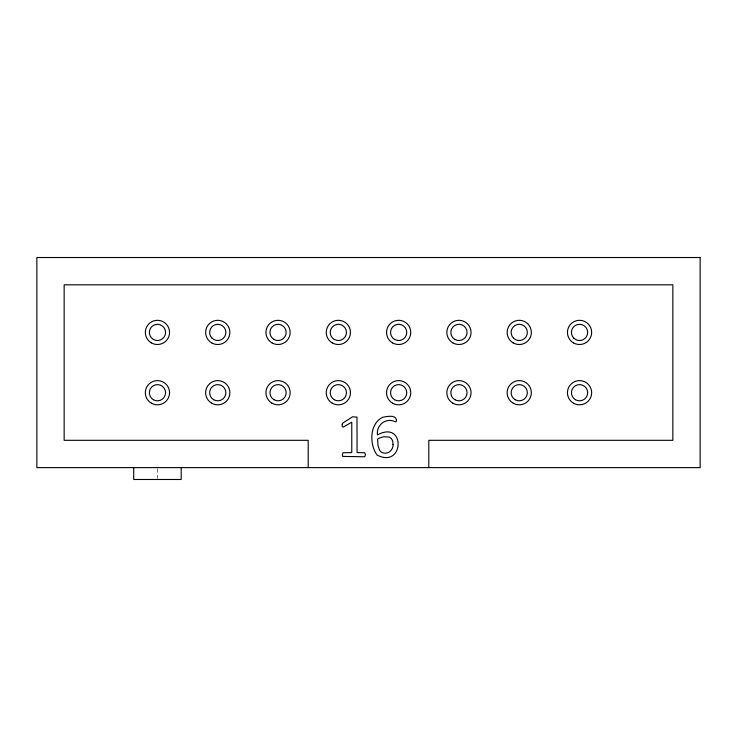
<?xml version="1.0" encoding="UTF-8"?>
<svg xmlns="http://www.w3.org/2000/svg" width="737" height="737" viewBox="0 0 737 737"><rect width="100%" height="100%" fill="white"/><g stroke="black" fill="none" stroke-linecap="round" stroke-linejoin="round"><path stroke-width="0.55" stroke-dasharray="3.69 2.76" d="M157.451 468.695L157.451 478.405"/><path stroke-width="1.11" d="M428.796 467.617L428.796 440.311L672.853 440.311L672.853 284.814L64.147 284.814L64.147 440.311L308.204 440.311L308.204 467.617M181.191 467.617L181.191 479.483L133.71 479.483L133.71 467.617M396.469 419.841L396.331 421.453L395.603 421.942C386.501 417.078 376.063 424.669 377.464 434.922C405.82 419.454 404.281 469.064 377.123 455.079C369.255 444.669 369.394 423.333 382.844 417.243C386.51 416.58 395.585 414.461 396.469 419.841M342.208 424.291L342.235 426.364L343.101 427.165L351.77 422.19L351.77 452.61L342.981 452.748L342.318 454.775L342.668 456.406L364.741 456.765L365.432 454.775L364.787 452.748L357.086 452.61L356.994 417.105L352.581 416.81L343.055 422.872L342.208 424.291M393.07 444.42C393.383 449.506 388.74 454.361 383.553 452.988A5.73 5.73 0 0 1 379.546 450.15L378.063 445.839L377.556 439.16L379.334 438.128L383.581 436.737L389.302 437.087L391.522 438.662L392.72 441.159L393.07 444.42M700.15 257.517L36.85 257.517L36.85 467.617L700.15 467.617L700.15 257.517M392.6 342.898A12.105 12.105 0 0 0 410.758 332.415A12.105 12.105 0 0 0 392.6 321.931A12.105 12.105 0 0 0 392.6 342.898M151.398 342.898A12.105 12.105 0 0 0 169.556 332.415A12.105 12.105 0 0 0 151.398 321.931A12.105 12.105 0 0 0 151.398 342.898M151.398 403.203A12.105 12.105 0 0 0 169.556 392.71A12.105 12.105 0 0 0 151.398 382.227A12.105 12.105 0 0 0 151.398 403.203M153.397 399.74A8.116 8.116 0 0 0 165.558 392.71A8.116 8.116 0 0 0 153.397 385.691A8.116 8.116 0 0 0 153.397 399.74M153.397 339.444A8.116 8.116 0 0 0 165.558 332.415A8.116 8.116 0 0 0 153.397 325.385A8.116 8.116 0 0 0 153.397 339.444M211.694 342.898A12.105 12.105 0 0 0 229.861 332.415A12.105 12.105 0 0 0 211.694 321.931A12.105 12.105 0 0 0 211.694 342.898M211.694 403.203A12.105 12.105 0 0 0 229.861 392.71A12.105 12.105 0 0 0 211.694 382.227A12.105 12.105 0 0 0 211.694 403.203M213.693 399.74A8.116 8.116 0 0 0 225.863 392.71A8.116 8.116 0 0 0 213.693 385.691A8.116 8.116 0 0 0 213.693 399.74M212.016 338.154A8.116 8.116 0 0 0 225.586 334.515A8.116 8.116 0 0 0 215.646 324.575A8.116 8.116 0 0 0 212.016 338.154M271.999 342.898A12.105 12.105 0 0 0 290.157 332.415A12.105 12.105 0 0 0 271.999 321.931A12.105 12.105 0 0 0 271.999 342.898M271.999 403.203A12.105 12.105 0 0 0 290.157 392.71A12.105 12.105 0 0 0 271.999 382.227A12.105 12.105 0 0 0 271.999 403.203M273.998 399.74A8.116 8.116 0 0 0 286.159 392.71A8.116 8.116 0 0 0 273.998 385.691A8.116 8.116 0 0 0 273.998 399.74M273.998 339.444A8.116 8.116 0 0 0 286.159 332.415A8.116 8.116 0 0 0 273.998 325.385A8.116 8.116 0 0 0 273.998 339.444M332.295 342.898A12.105 12.105 0 0 0 350.462 332.415A12.105 12.105 0 0 0 332.295 321.931A12.105 12.105 0 0 0 332.295 342.898M332.295 403.203A12.105 12.105 0 0 0 350.462 392.71A12.105 12.105 0 0 0 332.295 382.227A12.105 12.105 0 0 0 332.295 403.203M334.294 399.74A8.116 8.116 0 0 0 346.464 392.71A8.116 8.116 0 0 0 334.294 385.691A8.116 8.116 0 0 0 334.294 399.74M334.294 339.444A8.116 8.116 0 0 0 346.464 332.415A8.116 8.116 0 0 0 334.294 325.385A8.116 8.116 0 0 0 334.294 339.444M573.497 342.898A12.105 12.105 0 0 0 591.654 332.415A12.105 12.105 0 0 0 573.497 321.931A12.105 12.105 0 0 0 573.497 342.898M573.497 403.203A12.105 12.105 0 0 0 591.654 392.71A12.105 12.105 0 0 0 573.497 382.227A12.105 12.105 0 0 0 573.497 403.203M575.496 399.74A8.116 8.116 0 0 0 587.665 392.71A8.116 8.116 0 0 0 575.496 385.691A8.116 8.116 0 0 0 575.496 399.74M573.81 338.154A8.116 8.116 0 0 0 587.389 334.515A8.116 8.116 0 0 0 577.449 324.575A8.116 8.116 0 0 0 573.81 338.154M513.201 342.898A12.105 12.105 0 0 0 531.359 332.415A12.105 12.105 0 0 0 513.201 321.931A12.105 12.105 0 0 0 513.201 342.898M513.201 403.203A12.105 12.105 0 0 0 531.359 392.71A12.105 12.105 0 0 0 513.201 382.227A12.105 12.105 0 0 0 513.201 403.203M515.191 399.74A8.116 8.116 0 0 0 527.36 392.71A8.116 8.116 0 0 0 515.191 385.691A8.116 8.116 0 0 0 515.191 399.74M513.514 338.154A8.116 8.116 0 0 0 527.084 334.515A8.116 8.116 0 0 0 517.153 324.575A8.116 8.116 0 0 0 513.514 338.154M452.896 342.898A12.105 12.105 0 0 0 471.054 332.415A12.105 12.105 0 0 0 452.896 321.931A12.105 12.105 0 0 0 452.896 342.898M452.896 403.203A12.105 12.105 0 0 0 471.054 392.71A12.105 12.105 0 0 0 452.896 382.227A12.105 12.105 0 0 0 452.896 403.203M454.895 399.74A8.116 8.116 0 0 0 467.065 392.71A8.116 8.116 0 0 0 454.895 385.691A8.116 8.116 0 0 0 454.895 399.74M454.895 339.444A8.116 8.116 0 0 0 467.065 332.415A8.116 8.116 0 0 0 454.895 325.385A8.116 8.116 0 0 0 454.895 339.444M392.6 403.203A12.105 12.105 0 0 0 410.758 392.71A12.105 12.105 0 0 0 392.6 382.227A12.105 12.105 0 0 0 392.6 403.203M394.59 399.74A8.116 8.116 0 0 0 406.76 392.71A8.116 8.116 0 0 0 394.59 385.691A8.116 8.116 0 0 0 394.59 399.74M394.59 339.444A8.116 8.116 0 0 0 406.76 332.415A8.116 8.116 0 0 0 394.59 325.385A8.116 8.116 0 0 0 394.59 339.444"/></g></svg>
